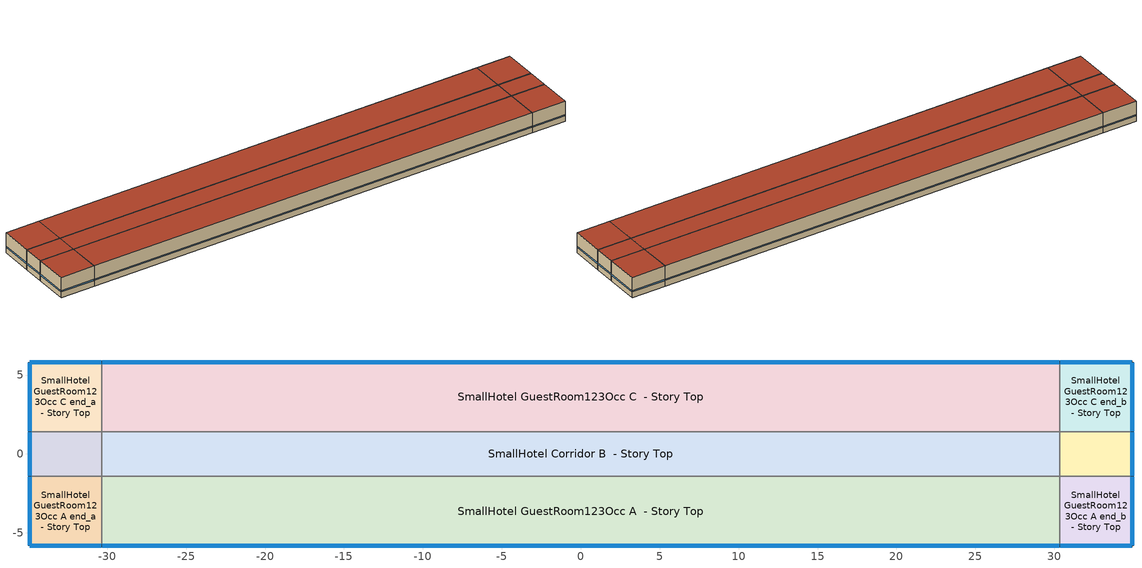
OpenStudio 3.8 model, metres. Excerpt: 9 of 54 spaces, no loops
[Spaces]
SmallHotel GuestRoom123Occ A end_a - Story Top
 floor adiabatic (Typical Interior Floor): -34.92,-5.82 -34.92,-1.42 -30.35,-1.42 -30.35,-5.82 z2.74
 wall outside: -34.92,-1.42 -34.92,-5.82 -30.35,-5.82 z2.74:5.49
 wall to SmallHotel Corridor B end_a - Story Top: -30.35,-1.42 -34.92,-1.42 z2.74:5.49
 wall to SmallHotel GuestRoom123Occ A  - Story Top: -30.35,-5.82 -30.35,-1.42 z2.74:5.49
 window (Window U-0.91 SHGC 0.68): -34.92,-1.44 -34.92,-5.79 / -34.89,-5.82 -30.37,-5.82 z3.51:3.67
 roof outside (Typical IEAD Roof R-13.89): -30.35,-5.82 -30.35,-1.42 -34.92,-1.42 -34.92,-5.82 z5.49
SmallHotel Corridor B end_a - Story Top
 floor adiabatic (Typical Interior Floor): -34.92,-1.42 -34.92,1.42 -30.35,1.42 -30.35,-1.42 z2.74
 wall outside: -34.92,1.42 -34.92,-1.42 z2.74:5.49
 wall to SmallHotel GuestRoom123Occ C end_a - Story Top: -30.35,1.42 -34.92,1.42 z2.74:5.49
 wall to SmallHotel Corridor B  - Story Top: -30.35,-1.42 -30.35,1.42 z2.74:5.49
 window (Window U-0.91 SHGC 0.68): -34.92,1.39 -34.92,-1.39 z3.51:3.67
 roof outside (Typical IEAD Roof R-13.89): -30.35,-1.42 -30.35,1.42 -34.92,1.42 -34.92,-1.42 z5.49
SmallHotel GuestRoom123Occ C end_a - Story Top
 floor adiabatic (Typical Interior Floor): -34.92,1.42 -34.92,5.82 -30.35,5.82 -30.35,1.42 z2.74
 wall outside: -30.35,5.82 -34.92,5.82 -34.92,1.42 z2.74:5.49
 wall to SmallHotel GuestRoom123Occ C  - Story Top: -30.35,1.42 -30.35,5.82 z2.74:5.49
 window (Window U-0.91 SHGC 0.68): -34.92,5.79 -34.92,1.44 / -30.37,5.82 -34.89,5.82 z3.51:3.67
 roof outside (Typical IEAD Roof R-13.89): -30.35,1.42 -30.35,5.82 -34.92,5.82 -34.92,1.42 z5.49
SmallHotel GuestRoom123Occ A  - Story Top
 floor adiabatic (Typical Interior Floor): -30.35,-5.82 -30.35,-1.42 30.35,-1.42 30.35,-5.82 z2.74
 wall outside: -30.35,-5.82 30.35,-5.82 z2.74:5.49
 wall to SmallHotel Corridor B  - Story Top: 30.35,-1.42 -30.35,-1.42 z2.74:5.49
 wall to SmallHotel GuestRoom123Occ A end_b - Story Top: 30.35,-5.82 30.35,-1.42 z2.74:5.49
 window (Window U-0.91 SHGC 0.68): -30.32,-5.82 30.32,-5.82 z3.51:3.67
 roof outside (Typical IEAD Roof R-13.89): 30.35,-5.82 30.35,-1.42 -30.35,-1.42 -30.35,-5.82 z5.49
SmallHotel Corridor B  - Story Top
 floor adiabatic (Typical Interior Floor): -30.35,-1.42 -30.35,1.42 30.35,1.42 30.35,-1.42 z2.74
 wall to SmallHotel GuestRoom123Occ C  - Story Top: 30.35,1.42 -30.35,1.42 z2.74:5.49
 wall to SmallHotel Corridor B end_b - Story Top: 30.35,-1.42 30.35,1.42 z2.74:5.49
 roof outside (Typical IEAD Roof R-13.89): 30.35,-1.42 30.35,1.42 -30.35,1.42 -30.35,-1.42 z5.49
SmallHotel GuestRoom123Occ C  - Story Top
 floor adiabatic (Typical Interior Floor): -30.35,1.42 -30.35,5.82 30.35,5.82 30.35,1.42 z2.74
 wall outside: 30.35,5.82 -30.35,5.82 z2.74:5.49
 wall to SmallHotel GuestRoom123Occ C end_b - Story Top: 30.35,1.42 30.35,5.82 z2.74:5.49
 window (Window U-0.91 SHGC 0.68): 30.32,5.82 -30.32,5.82 z3.51:3.67
 roof outside (Typical IEAD Roof R-13.89): 30.35,1.42 30.35,5.82 -30.35,5.82 -30.35,1.42 z5.49
SmallHotel GuestRoom123Occ A end_b - Story Top
 floor adiabatic (Typical Interior Floor): 30.35,-5.82 30.35,-1.42 34.92,-1.42 34.92,-5.82 z2.74
 wall outside: 30.35,-5.82 34.92,-5.82 34.92,-1.42 z2.74:5.49
 wall to SmallHotel Corridor B end_b - Story Top: 34.92,-1.42 30.35,-1.42 z2.74:5.49
 window (Window U-0.91 SHGC 0.68): 30.37,-5.82 34.89,-5.82 / 34.92,-5.79 34.92,-1.44 z3.51:3.67
 roof outside (Typical IEAD Roof R-13.89): 34.92,-5.82 34.92,-1.42 30.35,-1.42 30.35,-5.82 z5.49
SmallHotel Corridor B end_b - Story Top
 floor adiabatic (Typical Interior Floor): 30.35,-1.42 30.35,1.42 34.92,1.42 34.92,-1.42 z2.74
 wall outside: 34.92,-1.42 34.92,1.42 z2.74:5.49
 wall to SmallHotel GuestRoom123Occ C end_b - Story Top: 34.92,1.42 30.35,1.42 z2.74:5.49
 window (Window U-0.91 SHGC 0.68): 34.92,-1.39 34.92,1.39 z3.51:3.67
 roof outside (Typical IEAD Roof R-13.89): 34.92,-1.42 34.92,1.42 30.35,1.42 30.35,-1.42 z5.49
SmallHotel GuestRoom123Occ C end_b - Story Top
 floor adiabatic (Typical Interior Floor): 30.35,1.42 30.35,5.82 34.92,5.82 34.92,1.42 z2.74
 wall outside: 34.92,1.42 34.92,5.82 30.35,5.82 z2.74:5.49
 window (Window U-0.91 SHGC 0.68): 34.92,1.44 34.92,5.79 / 34.89,5.82 30.37,5.82 z3.51:3.67
 roof outside (Typical IEAD Roof R-13.89): 34.92,1.42 34.92,5.82 30.35,5.82 30.35,1.42 z5.49
[Site]
Palwaukee Muni_IL_USA: Latitude {deg}=42.12; Longitude {deg}=-87.91; Time Zone {hr}=-6; Elevation {m}=197; Terrain=City
[Site:WaterMainsTemperature]
Calculation Method=Correlation; Annual Average Outdoor Air Temperature {C}=10.4092; Maximum Difference In Monthly Average Outdoor Air Temperatures {deltaC}=27.93
[SizingPeriod:DesignDay] Barometric Pressure {Pa}=98981; Rain Indicator=No; Snow Indicator=No; Day of Month=21; Daylight Saving Time Indicator=No; Humidity Condition Type=Wetbulb; Dry-Bulb Temperature Range Modifier Type=DefaultMultipliers
Name | Maximum Dry-Bulb Temperature {C} | Daily Dry-Bulb Temperature Range {deltaC} | Wind Speed {m/s} | Wind Direction {deg} | Month | Day Type | Wetbulb or DewPoint at Maximum Dry-Bulb {C} | Solar Model Indicator | ASHRAE Clear Sky Optical Depth for Beam Irradiance | ASHRAE Clear Sky Optical Depth for Diffuse Irradiance | Sky Clearness
Palwaukee Muni Ann Clg .4% Condns DB=>MWB 1 | 32.7 | 9.7 | 5.2 | 210 | 7 | SummerDesignDay | 23 | ASHRAETau | 0.397 | 2.267
Palwaukee Muni Ann Clg .4% Condns WB=>MDB 1 | 30.3 | 9.7 | 5.2 | 210 | 7 | SummerDesignDay | 24.6 | ASHRAETau | 0.397 | 2.267
Palwaukee Muni Ann Htg 99.6% Condns DB 1 | -17.6 | 0 | 4.3 | 270 | 1 | WinterDesignDay | -17.6 | ASHRAEClearSky |  |  | 0
Palwaukee Muni August .4% Condns DB=>MCWB 1 | 34 | 8.9 | 5.2 | 210 | 8 | SummerDesignDay | 23 | ASHRAETau | 0.398 | 2.306
Palwaukee Muni October .4% Condns DB=>MCWB 1 | 28.9 | 9.3 | 5.2 | 210 | 10 | SummerDesignDay | 21.3 | ASHRAETau | 0.344 | 2.487
Palwaukee Muni September .4% Condns DB=>MCWB 1 | 32.2 | 10.4 | 5.2 | 210 | 9 | SummerDesignDay | 21.2 | ASHRAETau | 0.392 | 2.343
[ClimateZones]
Climate Zone Institution Name 1=ASHRAE; Climate Zone Document Name 1=ANSI/ASHRAE Standard 169; Climate Zone Document Year 1=2006; Climate Zone Value 1=ASHRAE 169-2013-5A
[Building]
ComStock DOE Ref Pre-1980|SmallHotel: North Axis {deg}=90; Default Construction Set=Res ComStock DOE Ref Pre-1980 - SmHotel - ASHRAE 169-2013-5A; Default Schedule Set=Building Default Schedule Set; Standards Building Type=SmallHotel
[Site:GroundTemperature:FCfactorMethod]
January Ground Temperature {C}=9.7; February Ground Temperature {C}=6; March Ground Temperature {C}=-2.2; April Ground Temperature {C}=-3.4; May Ground Temperature {C}=-4.2; June Ground Temperature {C}=2.7; July Ground Temperature {C}=7.5; August Ground Temperature {C}=13.7; September Ground Temperature {C}=18.6; October Ground Temperature {C}=22; November Ground Temperature {C}=20.7; December Ground Temperature {C}=16.5
[DefaultConstructionSet]
Res ComStock DOE Ref Pre-1980 - SmHotel - ASHRAE 169-2013-5A: Default Exterior Surface Constructions=Default Surface Constructions 1; Default Interior Surface Constructions=Default Surface Constructions 2; Default Ground Contact Surface Constructions=Default Surface Constructions 3; Default Exterior SubSurface Constructions=Default Sub Surface Constructions 1; Default Interior SubSurface Constructions=Default Sub Surface Constructions 2; Interior Partition Construction=Typical Interior Partition
[DefaultSurfaceConstructions]
Name | Floor Construction | Wall Construction | Roof Ceiling Construction
Default Surface Constructions 1 | Typical Insulated Exterior Mass Floor | Typical Insulated Steel Framed Exterior Wall R-6.41 | Typical Wood Joist Attic Floor R-13.89
Default Surface Constructions 2 | Typical Interior Floor | Typical Interior Wall | Typical Interior Ceiling
Default Surface Constructions 3 | Typical Insulated Carpeted 6in Slab Floor | Typical Insulated Basement Mass Wall
[Construction]
Typical Insulated Exterior Mass Floor: 4 in. Normalweight Concrete Floor, Typical Carpet Pad
Typical Insulated Steel Framed Exterior Wall R-6.41: 25mm Stucco, 5/8 in. Gypsum Board, Typical Insulation R-4.23, 5/8 in. Gypsum Board
Typical Wood Joist Attic Floor R-13.89: 5/8 in. Gypsum Board, Typical Insulation R-12.25
Typical Interior Floor: 100mm Normalweight concrete floor, CP02 CARPET PAD
Typical Interior Wall: G01 13mm gypsum board, G01 13mm gypsum board
Typical Interior Ceiling: CP02 CARPET PAD, 100mm Normalweight concrete floor
Typical Insulated Carpeted 6in Slab Floor: 6 in. Normalweight Concrete Floor, Typical Carpet Pad
Typical Insulated Basement Mass Wall: 8 in. Concrete Block Basement Wall
U 0.62 SHGC 0.41 Simple Glazing Window U-0.62 SHGC 0.41: U 0.62 SHGC 0.41 Simple Glazing U-0.62 SHGC 0.41
U 0.62 SHGC 0.41 Simple Glazing Window U-0.62 SHGC 0.41 1: U 0.62 SHGC 0.41 Simple Glazing U-0.62 SHGC 0.41 1
Typical Insulated Metal Door: F08 Metal surface, Typical Insulation R-12.77
U 0.88 SHGC 0.16 Sgl Ref-A-L Clr 6mm: REF A CLEAR LO 6MM
Typical Overhead Door: Typical Insulation R-12.77
Typical Interior Window: Clear 3mm
Typical Interior Door; Typical Interior Partition: G05 25mm wood
Typical IEAD Roof R-13.89: Roof Membrane, Typical Insulation R-12.77, Metal Roof Surface
InteriorFurnishings 1: Std Wood 6inch 1
Window U-0.91 SHGC 0.68: Simple Glazing Single - No LowE - Clear - Wood
[Material:NoMass] Roughness=Smooth; Thermal Absorptance=0.9; Solar Absorptance=0.7
Name | Thermal Resistance {m2-K/W} | Visible Absorptance
Typical Insulation R-4.23 | 0.74519 | 0.7
Typical Carpet Pad; CP02 CARPET PAD | 0.21648 | 0.8
Typical Insulation R-12.25 | 2.15816 | 0.7
Typical Insulation R-12.77 | 2.24922 | 0.7
[Material] Thermal Absorptance=0.9
Name | Roughness | Thickness {m} | Conductivity {W/m-K} | Density {kg/m3} | Specific Heat {J/kg-K} | Solar Absorptance | Visible Absorptance
4 in. Normalweight Concrete Floor | MediumRough | 0.1016 | 2.31 | 2322 | 832 | 0.7 | 0.7
25mm Stucco | Smooth | 0.0254 | 0.72 | 1856 | 840 | 0.7 | 0.7
5/8 in. Gypsum Board | MediumSmooth | 0.0159 | 0.16 | 800 | 1090 | 0.7 | 0.7
100mm Normalweight concrete floor | MediumRough | 0.1016 | 2.31045 | 2322 | 832.557 | 0.7 | 0.7
G01 13mm gypsum board | Smooth | 0.0127 | 0.160031 | 800.001 | 1090.73 | 0.7 | 0.5
6 in. Normalweight Concrete Floor | MediumRough | 0.1524 | 2.31 | 2322 | 832 | 0.7 | 0.7
8 in. Concrete Block Basement Wall | MediumRough | 0.2032 | 1.326 | 1842 | 912 | 0.7 | 0.7
F08 Metal surface; Metal Roof Surface | Smooth | 0.0008 | 45.28 | 7824 | 500 | 0.7 | 0.7
G05 25mm wood | MediumSmooth | 0.0254 | 0.15 | 608 | 1630 | 0.5 | 0.5
Roof Membrane | VeryRough | 0.0095 | 0.16 | 1121.29 | 1460 | 0.7 | 0.7
Std Wood 6inch 1 | MediumSmooth | 0.15 | 0.12 | 540 | 1210 | 0.7 | 0.7
[DefaultSubSurfaceConstructions]
Name | Fixed Window Construction | Operable Window Construction | Door Construction | Glass Door Construction | Overhead Door Construction | Tubular Daylight Dome Construction | Tubular Daylight Diffuser Construction
Default Sub Surface Constructions 1 | U 0.62 SHGC 0.41 Simple Glazing Window U-0.62 SHGC 0.41 | U 0.62 SHGC 0.41 Simple Glazing Window U-0.62 SHGC 0.41 1 | Typical Insulated Metal Door | U 0.88 SHGC 0.16 Sgl Ref-A-L Clr 6mm | Typical Overhead Door | Typical Interior Window | Typical Interior Window
Default Sub Surface Constructions 2 | Typical Interior Window | Typical Interior Window | Typical Interior Door
[WindowMaterial:SimpleGlazingSystem]
Name | U-Factor {W/m2-K} | Solar Heat Gain Coefficient | Visible Transmittance
U 0.62 SHGC 0.41 Simple Glazing U-0.62 SHGC 0.41; U 0.62 SHGC 0.41 Simple Glazing U-0.62 SHGC 0.41 1 | 3.52052 | 0.41 | 0.32
Simple Glazing Single - No LowE - Clear - Wood | 5.16722 | 0.683 | 0.723
[WindowMaterial:Glazing] Optical Data Type=SpectralAverage; Infrared Transmittance at Normal Incidence=0; Front Side Infrared Hemispherical Emissivity=0.84; Conductivity {W/m-K}=0.9; Dirt Correction Factor for Solar and Visible Transmittance=1; Solar Diffusing=No
Name | Thickness {m} | Solar Transmittance at Normal Incidence | Front Side Solar Reflectance at Normal Incidence | Back Side Solar Reflectance at Normal Incidence | Visible Transmittance at Normal Incidence | Front Side Visible Reflectance at Normal Incidence | Back Side Visible Reflectance at Normal Incidence | Back Side Infrared Hemispherical Emissivity
REF A CLEAR LO 6MM | 0.006 | 0.066 | 0.341 | 0.493 | 0.08 | 0.41 | 0.37 | 0.4
Clear 3mm | 0.003 | 0.837 | 0.075 | 0.075 | 0.898 | 0.081 | 0.081 | 0.84
[SpaceType] Standards Building Type=SmallHotel
Name | Default Schedule Set | Design Specification Outdoor Air Object | Standards Space Type
SmallHotel Corridor - ComStock DOE Ref Pre-1980 | SmallHotel Corridor Schedule Set | SmallHotel Corridor Ventilation | Corridor
SmallHotel GuestRoom123Occ - ComStock DOE Ref Pre-1980 | SmallHotel GuestRoom123Occ Schedule Set | SmallHotel GuestRoom123Occ Ventilation | GuestRoom123Occ
[BuildingStory]
Story Top: Nominal Z Coordinate {m}=2.7432; Nominal Floor to Floor Height {m}=2.7432
[Space] Building Story=Story Top
Name | Space Type | Thermal Zone
SmallHotel GuestRoom123Occ A end_a - Story Top | SmallHotel GuestRoom123Occ - ComStock DOE Ref Pre-1980 | Zone SmallHotel GuestRoom123Occ A end_a - Story Top
SmallHotel Corridor B end_a - Story Top | SmallHotel Corridor - ComStock DOE Ref Pre-1980 | Zone SmallHotel Corridor B end_a - Story Top
SmallHotel GuestRoom123Occ C end_a - Story Top | SmallHotel GuestRoom123Occ - ComStock DOE Ref Pre-1980 | Zone SmallHotel GuestRoom123Occ C end_a - Story Top
SmallHotel GuestRoom123Occ A  - Story Top | SmallHotel GuestRoom123Occ - ComStock DOE Ref Pre-1980 | Zone SmallHotel GuestRoom123Occ A  - Story Top
SmallHotel Corridor B  - Story Top | SmallHotel Corridor - ComStock DOE Ref Pre-1980 | Zone SmallHotel Corridor B  - Story Top
SmallHotel GuestRoom123Occ C  - Story Top | SmallHotel GuestRoom123Occ - ComStock DOE Ref Pre-1980 | Zone SmallHotel GuestRoom123Occ C  - Story Top
SmallHotel GuestRoom123Occ A end_b - Story Top | SmallHotel GuestRoom123Occ - ComStock DOE Ref Pre-1980 | Zone SmallHotel GuestRoom123Occ A end_b - Story Top
SmallHotel Corridor B end_b - Story Top | SmallHotel Corridor - ComStock DOE Ref Pre-1980 | Zone SmallHotel Corridor B end_b - Story Top
SmallHotel GuestRoom123Occ C end_b - Story Top | SmallHotel GuestRoom123Occ - ComStock DOE Ref Pre-1980 | Zone SmallHotel GuestRoom123Occ C end_b - Story Top
[ThermalZone] Multiplier=1; Use Ideal Air Loads=No
Name | Thermostat
Zone SmallHotel GuestRoom123Occ A end_a - Story Top | SmallHotel GuestRoom123Occ - ComStock DOE Ref Pre-1980 Thermostat 2
Zone SmallHotel Corridor B end_a - Story Top | SmallHotel Corridor - ComStock DOE Ref Pre-1980 Thermostat 2
Zone SmallHotel GuestRoom123Occ C end_a - Story Top | SmallHotel GuestRoom123Occ - ComStock DOE Ref Pre-1980 Thermostat 6
Zone SmallHotel GuestRoom123Occ A  - Story Top | SmallHotel GuestRoom123Occ - ComStock DOE Ref Pre-1980 Thermostat 1
Zone SmallHotel Corridor B  - Story Top | SmallHotel Corridor - ComStock DOE Ref Pre-1980 Thermostat 1
Zone SmallHotel GuestRoom123Occ C  - Story Top | SmallHotel GuestRoom123Occ - ComStock DOE Ref Pre-1980 Thermostat 5
Zone SmallHotel GuestRoom123Occ A end_b - Story Top | SmallHotel GuestRoom123Occ - ComStock DOE Ref Pre-1980 Thermostat 3
Zone SmallHotel Corridor B end_b - Story Top | SmallHotel Corridor - ComStock DOE Ref Pre-1980 Thermostat 3
Zone SmallHotel GuestRoom123Occ C end_b - Story Top | SmallHotel GuestRoom123Occ - ComStock DOE Ref Pre-1980 Thermostat 7
[Sizing:Zone] Zone Cooling Design Supply Air Temperature Input Method=SupplyAirTemperature; Zone Cooling Design Supply Air Temperature {C}=14; Zone Cooling Design Supply Air Temperature Difference {deltaC}=11.11; Zone Heating Design Supply Air Temperature Input Method=SupplyAirTemperature; Zone Heating Design Supply Air Temperature {C}=40; Zone Heating Design Supply Air Temperature Difference {deltaC}=11.11; Zone Cooling Design Supply Air Humidity Ratio {kg-H2O/kg-air}=0.0085; Zone Heating Design Supply Air Humidity Ratio {kg-H2O/kg-air}=0.008; Cooling Design Air Flow Method=DesignDay; Heating Design Air Flow Method=DesignDay; Account for Dedicated Outdoor Air System=No; Dedicated Outdoor Air System Control Strategy=NeutralSupplyAir; Dedicated Outdoor Air Low Setpoint Temperature for Design {C}=autosize; Dedicated Outdoor Air High Setpoint Temperature for Design {C}=autosize; Zone Load Sizing Method=Sensible Load Only No Latent Load; Zone Latent Cooling Design Supply Air Humidity Ratio Input Method=HumidityRatioDifference; Zone Cooling Design Supply Air Humidity Ratio Difference {kgWater/kgDryAir}=0.005; Zone Latent Heating Design Supply Air Humidity Ratio Input Method=HumidityRatioDifference; Zone Humidification Design Supply Air Humidity Ratio Difference {kgWater/kgDryAir}=0.005
Zone SmallHotel Elec/MechRoom A  - Story Ground; Zone SmallHotel Elec/MechRoom B  - Story Ground; Zone SmallHotel Elec/MechRoom C  - Story Ground; Zone SmallHotel ElevatorCore A  - Story Ground; Zone SmallHotel ElevatorCore B  - Story Ground; Zone SmallHotel ElevatorCore C  - Story Ground
[Lights:Definition] Design Level Calculation Method=Watts/Area; Fraction Visible=0.2; Return Air Fraction=0
Name | Watts per Space Floor Area {W/m2} | Fraction Radiant
SmallHotel Corridor - ComStock DOE Ref Pre-1980 General Lights Definition | 2.94907 | 0.31
SmallHotel GuestRoom123Occ - ComStock DOE Ref Pre-1980 Task Lights Definition | 12.2275 | 0.125
[DesignSpecification:OutdoorAir] Outdoor Air Method=Sum
Name | Outdoor Air Flow per Floor Area {m3/s-m2}
SmallHotel Corridor Ventilation | 0.000254
SmallHotel GuestRoom123Occ Ventilation | 0.0004318
[DefaultScheduleSet]
Name | Number of People Schedule | People Activity Level Schedule | Lighting Schedule | Electric Equipment Schedule | Infiltration Schedule | Hours of Operation Schedule
SmallHotel Corridor Schedule Set | SmallHotel Bldg Occ | SmallHotel Activity | Always On | SmallHotel Bldg Equip | SmallHotel Infil Half On
SmallHotel GuestRoom123Occ Schedule Set | SmallHotel GuestRoom Occ | SmallHotel Activity | SmallHotel GuestRoom Light | SmallHotel GuestRoom Equip | SmallHotel Infil Half On
Building Default Schedule Set |  |  |  |  |  | Building Hours of Operation NonResidential
[ElectricEquipment:Definition]
SmallHotel GuestRoom123Occ Elec Equip Definition: Design Level Calculation Method=Watts/Area; Watts per Space Floor Area {W/m2}=14.316; Fraction Latent=0; Fraction Radiant=0.5; Fraction Lost=0
[ElectricEquipment]
SmallHotel GuestRoom123Occ Elec Equip: Electric Equipment Definition=SmallHotel GuestRoom123Occ Elec Equip Definition; Space or SpaceType=SmallHotel GuestRoom123Occ - ComStock DOE Ref Pre-1980
[People:Definition]
SmallHotel GuestRoom123Occ People Definition: Number of People Calculation Method=People/Area; People per Space Floor Area {person/m2}=0.0427327; Fraction Radiant=0.3
[People]
SmallHotel GuestRoom123Occ People: People Definition=SmallHotel GuestRoom123Occ People Definition; Space or SpaceType=SmallHotel GuestRoom123Occ - ComStock DOE Ref Pre-1980; Work Efficiency Schedule=Work Efficiency Schedule; Clothing Insulation Schedule=Clothing Schedule; Air Velocity Schedule=Air Velocity Schedule; Multiplier=1
[Exterior:Lights:Definition]
Name | Design Level {W}
Parking Areas and Drives Def (W/ft^2) | 0.0276385
Building Facades Def (W/ft^2) | 0.15
Main Entries Def (W/ft) | 30
Other Doors Def (W/ft) | 20
Entry Canopies Def (W/ft^2) | 0.4
[Exterior:Lights] Schedule=Always On Discrete; Control Option=AstronomicalClock
Name | Exterior Lights Definition | Multiplier
Parking Areas and Drives | Parking Areas and Drives Def (W/ft^2) | 12630.2
Building Facades | Building Facades Def (W/ft^2) | 4811.7
Main Entries | Main Entries Def (W/ft) | 14
Other Doors | Other Doors Def (W/ft) | 101.185
Entry Canopies | Entry Canopies Def (W/ft^2) | 720
[ThermostatSetpoint:DualSetpoint] Heating Setpoint Temperature Schedule=SmallHotel HtgSetp; Cooling Setpoint Temperature Schedule=SmallHotel ClgSetp
SmallHotel Corridor - ComStock DOE Ref Pre-1980 Thermostat 1; SmallHotel Corridor - ComStock DOE Ref Pre-1980 Thermostat 2; SmallHotel Corridor - ComStock DOE Ref Pre-1980 Thermostat 3; SmallHotel GuestRoom123Occ - ComStock DOE Ref Pre-1980 Thermostat 1; SmallHotel GuestRoom123Occ - ComStock DOE Ref Pre-1980 Thermostat 2; SmallHotel GuestRoom123Occ - ComStock DOE Ref Pre-1980 Thermostat 3; SmallHotel GuestRoom123Occ - ComStock DOE Ref Pre-1980 Thermostat 5; SmallHotel GuestRoom123Occ - ComStock DOE Ref Pre-1980 Thermostat 6; SmallHotel GuestRoom123Occ - ComStock DOE Ref Pre-1980 Thermostat 7
[InternalMass:Definition]
Internal Mass Definition 2: Construction=InteriorFurnishings 1; Design Level Calculation Method=SurfaceArea/Area; Surface Area per Space Floor Area=2
[InternalMass] Internal Mass Definition=Internal Mass Definition 2; Multiplier=1
Name | Space or SpaceType
SmallHotel GuestRoom123Occ C  - Story Top Mass | SmallHotel GuestRoom123Occ C  - Story Top
SmallHotel GuestRoom123Occ A  - Story Top Mass | SmallHotel GuestRoom123Occ A  - Story Top
SmallHotel GuestRoom123Occ C end_a - Story Top Mass | SmallHotel GuestRoom123Occ C end_a - Story Top
SmallHotel Corridor B end_a - Story Top Mass | SmallHotel Corridor B end_a - Story Top
SmallHotel GuestRoom123Occ A end_a - Story Top Mass | SmallHotel GuestRoom123Occ A end_a - Story Top
SmallHotel Corridor B end_b - Story Top Mass | SmallHotel Corridor B end_b - Story Top
SmallHotel Corridor B  - Story Top Mass | SmallHotel Corridor B  - Story Top
SmallHotel GuestRoom123Occ C end_b - Story Top Mass | SmallHotel GuestRoom123Occ C end_b - Story Top
SmallHotel GuestRoom123Occ A end_b - Story Top Mass | SmallHotel GuestRoom123Occ A end_b - Story Top
[Lights] Fraction Replaceable=1
Name | Lights Definition | Space or SpaceType
SmallHotel Corridor - ComStock DOE Ref Pre-1980 General Lighting | SmallHotel Corridor - ComStock DOE Ref Pre-1980 General Lights Definition | SmallHotel Corridor - ComStock DOE Ref Pre-1980
SmallHotel GuestRoom123Occ - ComStock DOE Ref Pre-1980 Task Lighting | SmallHotel GuestRoom123Occ - ComStock DOE Ref Pre-1980 Task Lights Definition | SmallHotel GuestRoom123Occ - ComStock DOE Ref Pre-1980
[SpaceInfiltration:DesignFlowRate] Design Flow Rate Calculation Method=Flow/ExteriorArea; Flow per Exterior Surface Area {m3/s-m2}=0.00309962; Constant Term Coefficient=0.0403; Temperature Term Coefficient=0.0079; Velocity Term Coefficient=0; Velocity Squared Term Coefficient=0.0078
Name | Space or SpaceType | Schedule
SmallHotel GuestRoom123Occ C  - Story Top HVAC On Infiltration | SmallHotel GuestRoom123Occ C  - Story Top | Infiltration HVAC On Schedule
SmallHotel GuestRoom123Occ C  - Story Top HVAC Off Infiltration | SmallHotel GuestRoom123Occ C  - Story Top | Infiltration HVAC Off Schedule
SmallHotel GuestRoom123Occ A  - Story Top HVAC On Infiltration | SmallHotel GuestRoom123Occ A  - Story Top | Infiltration HVAC On Schedule
SmallHotel GuestRoom123Occ A  - Story Top HVAC Off Infiltration | SmallHotel GuestRoom123Occ A  - Story Top | Infiltration HVAC Off Schedule
SmallHotel GuestRoom123Occ C end_a - Story Top HVAC On Infiltration | SmallHotel GuestRoom123Occ C end_a - Story Top | Infiltration HVAC On Schedule
SmallHotel GuestRoom123Occ C end_a - Story Top HVAC Off Infiltration | SmallHotel GuestRoom123Occ C end_a - Story Top | Infiltration HVAC Off Schedule
SmallHotel Corridor B end_a - Story Top HVAC On Infiltration | SmallHotel Corridor B end_a - Story Top | Infiltration HVAC On Schedule
SmallHotel Corridor B end_a - Story Top HVAC Off Infiltration | SmallHotel Corridor B end_a - Story Top | Infiltration HVAC Off Schedule
SmallHotel GuestRoom123Occ A end_a - Story Top HVAC On Infiltration | SmallHotel GuestRoom123Occ A end_a - Story Top | Infiltration HVAC On Schedule
SmallHotel GuestRoom123Occ A end_a - Story Top HVAC Off Infiltration | SmallHotel GuestRoom123Occ A end_a - Story Top | Infiltration HVAC Off Schedule
SmallHotel Corridor B end_b - Story Top HVAC On Infiltration | SmallHotel Corridor B end_b - Story Top | Infiltration HVAC On Schedule
SmallHotel Corridor B end_b - Story Top HVAC Off Infiltration | SmallHotel Corridor B end_b - Story Top | Infiltration HVAC Off Schedule
SmallHotel Corridor B  - Story Top HVAC On Infiltration | SmallHotel Corridor B  - Story Top | Infiltration HVAC On Schedule
SmallHotel Corridor B  - Story Top HVAC Off Infiltration | SmallHotel Corridor B  - Story Top | Infiltration HVAC Off Schedule
SmallHotel GuestRoom123Occ C end_b - Story Top HVAC On Infiltration | SmallHotel GuestRoom123Occ C end_b - Story Top | Infiltration HVAC On Schedule
SmallHotel GuestRoom123Occ C end_b - Story Top HVAC Off Infiltration | SmallHotel GuestRoom123Occ C end_b - Story Top | Infiltration HVAC Off Schedule
SmallHotel GuestRoom123Occ A end_b - Story Top HVAC On Infiltration | SmallHotel GuestRoom123Occ A end_b - Story Top | Infiltration HVAC On Schedule
SmallHotel GuestRoom123Occ A end_b - Story Top HVAC Off Infiltration | SmallHotel GuestRoom123Occ A end_b - Story Top | Infiltration HVAC Off Schedule
[Schedule:Ruleset]
Name | Default Day Schedule | Summer Design Day Schedule | Winter Design Day Schedule
SmallHotel Bldg Occ | SmallHotel Bldg Occ Default | SmallHotel Bldg Occ Summer Design Day | SmallHotel Bldg Occ Winter Design Day
SmallHotel Activity | SmallHotel Activity Default | SmallHotel Activity Summer Design Day | SmallHotel Activity Winter Design Day
Always On | Always On Default
SmallHotel Bldg Equip | SmallHotel Bldg Equip Default | SmallHotel Bldg Equip Summer Design Day | SmallHotel Bldg Equip Winter Design Day
SmallHotel Infil Half On | SmallHotel Infil Half On Default | SmallHotel Infil Half On Summer Design Day | SmallHotel Infil Half On Winter Design Day
Clothing Schedule | Clothing Schedule Default Winter Clothes
Air Velocity Schedule | Air Velocity Schedule Default
Work Efficiency Schedule | Work Efficiency Schedule Default
SmallHotel GuestRoom Occ | SmallHotel GuestRoom Occ Default | SmallHotel GuestRoom Occ Summer Design Day | SmallHotel GuestRoom Occ Winter Design Day
SmallHotel GuestRoom Light | SmallHotel GuestRoom Light Default | SmallHotel GuestRoom Light Summer Design Day | SmallHotel GuestRoom Light Winter Design Day
SmallHotel GuestRoom Equip | SmallHotel GuestRoom Equip Default | SmallHotel GuestRoom Equip Summer Design Day | SmallHotel GuestRoom Equip Winter Design Day
SmallHotel HtgSetp | SmallHotel HtgSetp Default | SmallHotel HtgSetp Summer Design Day | SmallHotel HtgSetp Winter Design Day
SmallHotel ClgSetp | SmallHotel ClgSetp Default | SmallHotel ClgSetp Summer Design Day | SmallHotel ClgSetp Winter Design Day
Building Hours of Operation NonResidential | Building Hours of Operation NonResidential Default | Building Hours of Operation NonResidential Summer Design Day | Building Hours of Operation NonResidential Winter Design Day
Infiltration HVAC On Schedule | Building Hours of Operation NonResidential Default 1 | Building Hours of Operation NonResidential Summer Design Day 1 | Building Hours of Operation NonResidential Winter Design Day 1
Infiltration HVAC Off Schedule | Infiltration HVAC Off Schedule Default Day Schedule | Infiltration HVAC Off Schedule Summer Design Day Schedule 1 | Infiltration HVAC Off Schedule Winter Design Day Schedule 1
[Schedule:Day]
SmallHotel Bldg Occ Default: Average, 6, 0, 0.2, 6, 15, 0.225, 6, 30, 0.25, 6, 45, 0.275, 7, 0, 0.3, 7, 15, 0.35, 7, 30, 0.4, 7, 45, 0.45, 8, 0, 0.5, 9, 26, 0.5, 9, 52, 0.7, 10, 7, 0.725, 10, 22, 0.75, 10, 37, 0.775, 10, 52, 0.8, 11, 7, 0.825, 11, 22, 0.85, 11, 37, 0.875, 11, 52, 0.9, 18, 18, 0.9, 18, 33, 0.528571, 18, 45, 0.4, 19, 15, 0.4, 19, 30, 0.375, 19, 45, 0.35, 20, 0, 0.325, 20, 15, 0.3, 20, 30, 0.275, 20, 45, 0.25, 21, 0, 0.225, 21, 15, 0.2, 24, 0, 0.2
SmallHotel Bldg Occ Sat Day: Average, 8, 0, 0.3, 8, 15, 0.35, 8, 30, 0.4, 8, 45, 0.45, 9, 0, 0.5, 9, 15, 0.557143, 9, 26, 0.6, 9, 41, 0.610256, 9, 56, 0.620513, 10, 11, 0.630769, 10, 26, 0.641026, 10, 41, 0.651282, 10, 56, 0.661538, 11, 11, 0.671795, 11, 26, 0.682051, 11, 41, 0.692308, 11, 52, 0.7, 12, 7, 0.716667, 12, 22, 0.733333, 12, 37, 0.75, 12, 52, 0.766667, 13, 7, 0.783333, 13, 22, 0.8, 13, 37, 0.816667, 13, 52, 0.833333, 14, 7, 0.85, 14, 22, 0.866667, 14, 37, 0.883333, 14, 52, 0.9, 18, 18, 0.9, 18, 33, 0.585714, 18, 45, 0.5, 19, 15, 0.5, 19, 30, 0.475, 19, 45, 0.45, 20, 0, 0.425, 20, 15, 0.4, 20, 30, 0.375, 20, 45, 0.35, 21, 0, 0.325, 21, 15, 0.3, 24, 0, 0.3
SmallHotel Bldg Occ Summer Design Day; SmallHotel Bldg Equip Summer Design Day; Clothing Schedule Default Winter Clothes; SmallHotel GuestRoom Occ Summer Design Day; SmallHotel GuestRoom Light Summer Design Day; SmallHotel GuestRoom Equip Summer Design Day; Building Hours of Operation NonResidential Winter Design Day; Building Hours of Operation NonResidential Summer Design Day; Building Hours of Operation NonResidential Summer Design Day 1; Building Hours of Operation NonResidential Winter Design Day 1: 24, 0, 1
SmallHotel Bldg Occ Sun Day: Average, 0, 15, 0.284, 0, 30, 0.28, 0, 45, 0.276, 1, 0, 0.272, 1, 15, 0.268, 1, 30, 0.264, 1, 45, 0.26, 2, 0, 0.256, 2, 15, 0.252, 2, 30, 0.248, 2, 45, 0.244, 3, 0, 0.24, 3, 15, 0.236, 3, 30, 0.232, 3, 45, 0.228, 4, 0, 0.224, 4, 15, 0.22, 4, 30, 0.216, 4, 45, 0.212, 5, 0, 0.208, 5, 15, 0.204, 5, 30, 0.2, 7, 0, 0.2, 7, 15, 0.225, 7, 30, 0.25, 7, 45, 0.275, 8, 0, 0.3, 8, 15, 0.325, 8, 30, 0.35, 8, 45, 0.375, 9, 0, 0.4, 9, 26, 0.4, 9, 41, 0.625806, 9, 56, 0.651613, 10, 11, 0.677419, 10, 26, 0.703226, 10, 41, 0.729032, 10, 56, 0.754839, 11, 11, 0.780645, 11, 22, 0.8, 11, 52, 0.8, 12, 7, 0.791667, 12, 22, 0.783333, 12, 37, 0.775, 12, 52, 0.766667, 13, 7, 0.758333, 13, 22, 0.75, 13, 37, 0.741667, 13, 52, 0.733333, 14, 7, 0.725, 14, 22, 0.716667, 14, 37, 0.708333, 14, 52, 0.7, 17, 45, 0.7, 18, 0, 0.683333, 18, 15, 0.666667, 18, 30, 0.65, 18, 45, 0.633333, 19, 0, 0.616667, 19, 15, 0.6, 19, 30, 0.583333, 19, 45, 0.566667, 20, 0, 0.55, 20, 15, 0.533333, 20, 30, 0.516667, 20, 45, 0.5, 21, 15, 0.5, 21, 30, 0.475, 21, 45, 0.45, 22, 0, 0.425, 22, 15, 0.4, 22, 30, 0.375, 22, 45, 0.35, 23, 0, 0.325, 23, 15, 0.3, 23, 30, 0.296, 23, 45, 0.292, 24, 0, 0.288
SmallHotel Bldg Occ Winter Design Day; SmallHotel Bldg Equip Winter Design Day; Work Efficiency Schedule Default; SmallHotel GuestRoom Occ Winter Design Day; SmallHotel GuestRoom Light Winter Design Day; SmallHotel GuestRoom Equip Winter Design Day; Infiltration HVAC Off Schedule Summer Design Day Schedule 1; Infiltration HVAC Off Schedule Winter Design Day Schedule 1: 24, 0, 0
SmallHotel Activity Default: Average, 13, 22, 120, 24, 0, 120
SmallHotel Activity Winter Design Day; SmallHotel Activity Summer Design Day: 24, 0, 120
Always On Default: Average, 13, 22, 1, 24, 0, 1
SmallHotel Bldg Equip Default: Average, 0, 15, 0.763366, 0, 30, 0.767327, 0, 45, 0.771287, 1, 0, 0.775248, 1, 15, 0.779208, 1, 30, 0.783168, 1, 45, 0.787129, 2, 0, 0.791089, 2, 15, 0.79505, 2, 30, 0.79901, 2, 45, 0.80297, 3, 0, 0.806931, 3, 15, 0.810891, 3, 30, 0.814851, 3, 45, 0.818812, 4, 0, 0.822772, 4, 15, 0.826733, 4, 30, 0.830693, 4, 45, 0.834653, 5, 0, 0.838614, 5, 15, 0.842574, 5, 30, 0.846535, 5, 45, 0.850495, 6, 0, 0.854455, 6, 15, 0.858416, 6, 30, 0.862376, 6, 45, 0.866337, 7, 0, 0.870297, 7, 15, 0.874257, 7, 30, 0.878218, 7, 45, 0.882178, 8, 0, 0.886139, 8, 15, 0.890099, 8, 30, 0.894059, 8, 45, 0.89802, 8, 52, 0.9, 9, 7, 0.9125, 9, 22, 0.925, 9, 37, 0.9375, 9, 52, 0.95, 10, 7, 0.9375, 10, 22, 0.925, 10, 37, 0.9125, 10, 52, 0.9, 11, 7, 0.85, 11, 22, 0.8, 11, 37, 0.75, 11, 52, 0.7, 12, 7, 0.625, 12, 22, 0.55, 12, 37, 0.475, 12, 52, 0.4, 13, 7, 0.375, 13, 22, 0.35, 13, 37, 0.325, 13, 52, 0.3, 14, 7, 0.2875, 14, 22, 0.275, 14, 37, 0.2625, 14, 52, 0.25, 15, 7, 0.2375, 15, 22, 0.225, 15, 37, 0.2125, 15, 52, 0.2, 17, 52, 0.2, 18, 7, 0.257143, 18, 18, 0.3, 18, 33, 0.557143, 18, 45, 0.6, 19, 0, 0.575, 19, 15, 0.55, 19, 30, 0.525, 19, 45, 0.5, 20, 15, 0.5, 20, 30, 0.70396, 20, 45, 0.707921, 21, 0, 0.711881, 21, 15, 0.715842, 21, 30, 0.719802, 21, 45, 0.723762, 22, 0, 0.727723, 22, 15, 0.731683, 22, 30, 0.735644, 22, 45, 0.739604, 23, 0, 0.743564, 23, 15, 0.747525, 23, 30, 0.751485, 23, 45, 0.755446, 24, 0, 0.759406
SmallHotel Bldg Equip Sat Day: Average, 0, 15, 0.722472, 0, 30, 0.724719, 0, 45, 0.726966, 1, 0, 0.729213, 1, 15, 0.731461, 1, 30, 0.733708, 1, 45, 0.735955, 2, 0, 0.738202, 2, 15, 0.740449, 2, 30, 0.742697, 2, 45, 0.744944, 3, 0, 0.747191, 3, 15, 0.749438, 3, 30, 0.751685, 3, 45, 0.753933, 4, 0, 0.75618, 4, 15, 0.758427, 4, 30, 0.760674, 4, 45, 0.762921, 5, 0, 0.765169, 5, 15, 0.767416, 5, 30, 0.769663, 5, 45, 0.77191, 6, 0, 0.774157, 6, 15, 0.776404, 6, 30, 0.778652, 6, 45, 0.780899, 7, 0, 0.783146, 7, 15, 0.785393, 7, 30, 0.78764, 7, 45, 0.789888, 8, 0, 0.792135, 8, 15, 0.794382, 8, 30, 0.796629, 8, 45, 0.798876, 8, 52, 0.8, 10, 52, 0.8, 11, 7, 0.775, 11, 22, 0.75, 11, 37, 0.725, 11, 52, 0.7, 12, 7, 0.625, 12, 22, 0.55, 12, 37, 0.475, 12, 52, 0.4, 13, 7, 0.375, 13, 22, 0.35, 13, 37, 0.325, 13, 52, 0.3, 14, 22, 0.3, 14, 37, 0.2875, 14, 52, 0.275, 15, 7, 0.2625, 15, 22, 0.25, 15, 37, 0.2375, 15, 52, 0.225, 16, 7, 0.2125, 16, 22, 0.2, 18, 18, 0.2, 18, 33, 0.412903, 18, 48, 0.425806, 19, 3, 0.43871, 19, 18, 0.451613, 19, 33, 0.464516, 19, 48, 0.477419, 20, 3, 0.490323, 20, 15, 0.5, 20, 45, 0.5, 21, 0, 0.475, 21, 15, 0.45, 21, 30, 0.425, 21, 45, 0.4, 22, 0, 0.702247, 22, 15, 0.704494, 22, 30, 0.706742, 22, 45, 0.708989, 23, 0, 0.711236, 23, 15, 0.713483, 23, 30, 0.71573, 23, 45, 0.717978, 24, 0, 0.720225
SmallHotel Bldg Equip Sun Day: Average, 0, 15, 0.375758, 0, 30, 0.372727, 0, 45, 0.369697, 1, 0, 0.366667, 1, 15, 0.363636, 1, 30, 0.360606, 1, 45, 0.357576, 2, 0, 0.354545, 2, 15, 0.351515, 2, 30, 0.348485, 2, 45, 0.345455, 3, 0, 0.342424, 3, 15, 0.339394, 3, 30, 0.336364, 3, 45, 0.333333, 4, 0, 0.330303, 4, 15, 0.327273, 4, 30, 0.324242, 4, 45, 0.321212, 5, 0, 0.318182, 5, 15, 0.315152, 5, 30, 0.312121, 5, 45, 0.309091, 6, 0, 0.306061, 6, 15, 0.30303, 6, 30, 0.3, 9, 0, 0.3, 9, 15, 0.471429, 9, 26, 0.6, 9, 41, 0.857143, 9, 52, 0.9, 10, 7, 0.85, 10, 22, 0.8, 10, 37, 0.75, 10, 52, 0.7, 11, 7, 0.675, 11, 22, 0.65, 11, 37, 0.625, 11, 52, 0.6, 12, 7, 0.55, 12, 22, 0.5, 12, 37, 0.45, 12, 52, 0.4, 14, 22, 0.4, 14, 37, 0.3875, 14, 52, 0.375, 15, 7, 0.3625, 15, 22, 0.35, 15, 37, 0.3375, 15, 52, 0.325, 16, 7, 0.3125, 16, 22, 0.3, 18, 18, 0.3, 18, 33, 0.457143, 18, 45, 0.5, 19, 15, 0.5, 19, 30, 0.4875, 19, 45, 0.475, 20, 0, 0.4625, 20, 15, 0.45, 20, 30, 0.4375, 20, 45, 0.425, 21, 0, 0.4125, 21, 15, 0.4, 22, 15, 0.4, 22, 30, 0.39697, 22, 45, 0.393939, 23, 0, 0.390909, 23, 15, 0.387879, 23, 30, 0.384848, 23, 45, 0.381818, 24, 0, 0.378788
SmallHotel Infil Half On Default; SmallHotel Infil Half On Winter Design Day; SmallHotel Infil Half On Summer Design Day; Clothing Schedule Summer Clothes: 24, 0, 0.5
Air Velocity Schedule Default: 24, 0, 0.2
SmallHotel GuestRoom Occ Default: Average, 6, 0, 0.13, 6, 15, 0.1475, 6, 30, 0.165, 6, 45, 0.1825, 7, 0, 0.2, 7, 15, 0.2375, 7, 30, 0.275, 7, 45, 0.3125, 8, 0, 0.35, 9, 26, 0.35, 9, 52, 0.5, 10, 7, 0.52, 10, 22, 0.54, 10, 37, 0.56, 10, 52, 0.58, 11, 7, 0.5975, 11, 22, 0.615, 11, 37, 0.6325, 11, 52, 0.65, 18, 18, 0.65, 18, 33, 0.374286, 18, 45, 0.28, 19, 15, 0.28, 19, 30, 0.26125, 19, 45, 0.2425, 20, 0, 0.22375, 20, 15, 0.205, 20, 30, 0.18625, 20, 45, 0.1675, 21, 0, 0.14875, 21, 15, 0.13, 24, 0, 0.13
SmallHotel GuestRoom Occ Wknd Day: Average, 8, 0, 0.2, 8, 15, 0.235, 8, 30, 0.27, 8, 45, 0.305, 9, 0, 0.34, 9, 15, 0.345714, 9, 26, 0.35, 9, 41, 0.630645, 9, 56, 0.61129, 10, 11, 0.591935, 10, 26, 0.572581, 10, 41, 0.553226, 10, 56, 0.533871, 11, 11, 0.514516, 11, 22, 0.5, 11, 52, 0.5, 12, 7, 0.5125, 12, 22, 0.525, 12, 37, 0.5375, 12, 52, 0.55, 13, 7, 0.5625, 13, 22, 0.575, 13, 37, 0.5875, 13, 52, 0.6, 14, 7, 0.6125, 14, 22, 0.625, 14, 37, 0.6375, 14, 52, 0.65, 18, 18, 0.65, 18, 33, 0.408571, 18, 45, 0.34, 19, 15, 0.34, 19, 30, 0.3225, 19, 45, 0.305, 20, 0, 0.2875, 20, 15, 0.27, 20, 30, 0.2525, 20, 45, 0.235, 21, 0, 0.2175, 21, 15, 0.2, 24, 0, 0.2
SmallHotel GuestRoom Light Default: Average, 0, 15, 0.719438, 0, 30, 0.724382, 0, 45, 0.729326, 1, 0, 0.73427, 1, 15, 0.739213, 1, 30, 0.744157, 1, 45, 0.749101, 2, 0, 0.754045, 2, 15, 0.758989, 2, 30, 0.763933, 2, 45, 0.768876, 3, 0, 0.77382, 3, 15, 0.778764, 3, 30, 0.783708, 3, 45, 0.788652, 4, 0, 0.793596, 4, 15, 0.798539, 4, 30, 0.803483, 4, 45, 0.808427, 5, 0, 0.813371, 5, 15, 0.818315, 5, 30, 0.823258, 5, 45, 0.828202, 6, 0, 0.833146, 6, 15, 0.83809, 6, 30, 0.843034, 6, 45, 0.847978, 7, 0, 0.852921, 7, 15, 0.857865, 7, 30, 0.862809, 7, 45, 0.867753, 8, 0, 0.872697, 8, 15, 0.87764, 8, 30, 0.882584, 8, 45, 0.887528, 8, 52, 0.89, 9, 7, 0.9175, 9, 22, 0.945, 9, 37, 0.9725, 9, 52, 1, 10, 7, 0.9725, 10, 22, 0.945, 10, 37, 0.9175, 10, 52, 0.89, 11, 7, 0.835, 11, 22, 0.78, 11, 37, 0.725, 11, 52, 0.67, 12, 7, 0.585, 12, 22, 0.5, 12, 37, 0.415, 12, 52, 0.33, 13, 7, 0.3025, 13, 22, 0.275, 13, 37, 0.2475, 13, 52, 0.22, 14, 7, 0.2075, 14, 22, 0.195, 14, 37, 0.1825, 14, 52, 0.17, 15, 7, 0.155, 15, 22, 0.14, 15, 37, 0.125, 15, 52, 0.11, 17, 52, 0.11, 18, 7, 0.172857, 18, 18, 0.22, 18, 33, 0.508571, 18, 45, 0.56, 19, 0, 0.53, 19, 15, 0.5, 19, 30, 0.47, 19, 45, 0.44, 20, 45, 0.44, 21, 0, 0.4, 21, 15, 0.36, 21, 30, 0.32, 21, 45, 0.28, 22, 0, 0.674944, 22, 15, 0.679888, 22, 30, 0.684831, 22, 45, 0.689775, 23, 0, 0.694719, 23, 15, 0.699663, 23, 30, 0.704607, 23, 45, 0.709551, 24, 0, 0.714494
SmallHotel GuestRoom Light Wknd Day: Average, 8, 0, 0.15, 8, 15, 0.2375, 8, 30, 0.325, 8, 45, 0.4125, 9, 0, 0.5, 9, 15, 0.7, 9, 26, 0.85, 10, 52, 1, 11, 7, 0.9625, 11, 22, 0.925, 11, 37, 0.8875, 11, 52, 0.85, 12, 7, 0.74, 12, 22, 0.63, 12, 37, 0.52, 12, 52, 0.41, 13, 7, 0.3725, 13, 22, 0.335, 13, 37, 0.2975, 13, 52, 0.26, 14, 22, 0.26, 14, 37, 0.24125, 14, 52, 0.2225, 15, 7, 0.20375, 15, 22, 0.185, 15, 37, 0.16625, 15, 52, 0.1475, 16, 7, 0.12875, 16, 22, 0.11, 18, 18, 0.11, 18, 33, 0.429355, 18, 48, 0.44871, 19, 3, 0.468065, 19, 18, 0.487419, 19, 33, 0.506774, 19, 48, 0.526129, 20, 3, 0.545484, 20, 15, 0.56, 20, 45, 0.56, 21, 0, 0.5075, 21, 15, 0.455, 21, 30, 0.4025, 21, 45, 0.35, 22, 0, 0.3, 22, 15, 0.25, 22, 30, 0.2, 22, 45, 0.15, 24, 0, 0.15
SmallHotel GuestRoom Equip Default: Average, 7, 30, 0.26, 7, 45, 0.29125, 8, 0, 0.3225, 8, 15, 0.35375, 8, 30, 0.385, 8, 45, 0.41625, 9, 0, 0.4475, 9, 15, 0.47875, 9, 30, 0.51, 9, 45, 0.603333, 9, 52, 0.66, 10, 7, 0.67, 10, 22, 0.68, 10, 37, 0.69, 10, 52, 0.7, 11, 7, 0.6125, 11, 22, 0.525, 11, 37, 0.4375, 11, 52, 0.35, 12, 7, 0.3125, 12, 22, 0.275, 12, 37, 0.2375, 12, 52, 0.2, 18, 18, 0.2, 18, 33, 0.78, 18, 45, 0.9, 19, 0, 0.7825, 19, 15, 0.665, 19, 30, 0.5475, 19, 45, 0.43, 20, 15, 0.43, 20, 30, 0.40875, 20, 45, 0.3875, 21, 0, 0.36625, 21, 15, 0.345, 21, 30, 0.32375, 21, 45, 0.3025, 22, 0, 0.28125, 22, 15, 0.26, 24, 0, 0.26
SmallHotel GuestRoom Equip Wknd Day: Average, 8, 0, 0.29, 8, 15, 0.325, 8, 30, 0.36, 8, 45, 0.395, 9, 0, 0.43, 9, 15, 0.475714, 9, 26, 0.51, 9, 41, 0.587143, 9, 52, 0.66, 10, 7, 0.67, 10, 22, 0.68, 10, 37, 0.69, 10, 52, 0.7, 11, 7, 0.6125, 11, 22, 0.525, 11, 37, 0.4375, 11, 52, 0.35, 12, 7, 0.3125, 12, 22, 0.275, 12, 37, 0.2375, 12, 52, 0.2, 18, 18, 0.2, 18, 33, 0.482857, 18, 45, 0.62, 19, 0, 0.69, 19, 15, 0.76, 19, 30, 0.83, 19, 45, 0.9, 20, 0, 0.83, 20, 15, 0.76, 20, 30, 0.69, 20, 45, 0.62, 21, 0, 0.5375, 21, 15, 0.455, 21, 30, 0.3725, 21, 45, 0.29, 24, 0, 0.29
SmallHotel HtgSetp Default: Average, 13, 22, 21, 24, 0, 21
SmallHotel HtgSetp Winter Design Day; SmallHotel HtgSetp Summer Design Day: 24, 0, 21
SmallHotel ClgSetp Default: Average, 13, 22, 24, 24, 0, 24
SmallHotel ClgSetp Winter Design Day; SmallHotel ClgSetp Summer Design Day: 24, 0, 24
Building Hours of Operation NonResidential Default; Building Hours of Operation NonResidential Default 1: 4, 30, 0, 23, 15, 1, 24, 0, 0
Infiltration HVAC Off Schedule Default Day Schedule: 4, 30, 1, 23, 15, 0, 24, 0, 1
[Schedule:Rule] Date Specification Type=DateRange; Start Day=1
Name | Schedule Ruleset | Rule Order | Day Schedule | Apply Saturday | Start Month | End Month | End Day | Apply Sunday
Schedule Rule 1 | SmallHotel Bldg Occ | 1 | SmallHotel Bldg Occ Sat Day | Yes | 1 | 12 | 31
Schedule Rule 2 | SmallHotel Bldg Occ | 0 | SmallHotel Bldg Occ Sun Day |  | 1 | 12 | 31 | Yes
Schedule Rule 3 | SmallHotel Bldg Equip | 1 | SmallHotel Bldg Equip Sat Day | Yes | 1 | 12 | 31
Schedule Rule 4 | SmallHotel Bldg Equip | 0 | SmallHotel Bldg Equip Sun Day |  | 1 | 12 | 31 | Yes
Schedule Rule 5 | Clothing Schedule | 0 | Clothing Schedule Summer Clothes |  | 5 | 9 | 30
Schedule Rule 7 | SmallHotel GuestRoom Occ | 0 | SmallHotel GuestRoom Occ Wknd Day | Yes | 1 | 12 | 31 | Yes
Schedule Rule 8 | SmallHotel GuestRoom Light | 0 | SmallHotel GuestRoom Light Wknd Day | Yes | 1 | 12 | 31 | Yes
Schedule Rule 9 | SmallHotel GuestRoom Equip | 0 | SmallHotel GuestRoom Equip Wknd Day | Yes | 1 | 12 | 31 | Yes
[Schedule:Constant]
Always On Discrete: Value=1
